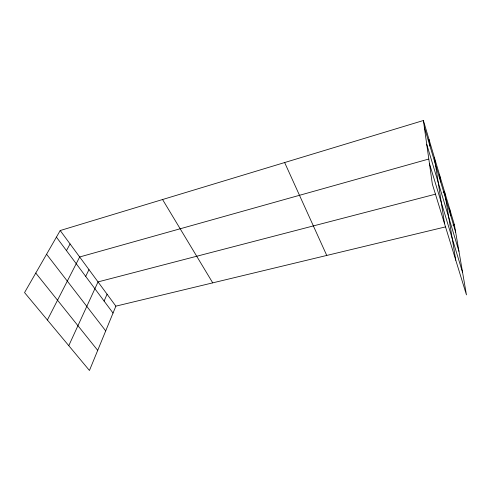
<?xml version="1.0" encoding="UTF-8"?>
<svg xmlns="http://www.w3.org/2000/svg" width="491" height="491" viewBox="0 0 491 491"><rect width="100%" height="100%" fill="white"/><g stroke="black" fill="none" stroke-linecap="round" stroke-linejoin="round"><path stroke-width="0.74" d="M445.595 226.867L115.87 306.151L89.448 370.484L24.55 292.587L60.203 230.537L423.383 120.516L454.378 224.755L466.45 294.876L432.344 184.094L423.383 120.516M104.098 301.069L107.075 294.201M68.777 345.67L98.022 281.908L435.726 194.111M85.692 276.396L88.975 269.62M47.388 319.997L79.665 256.977L428.533 159.102M66.463 250.619L70.078 243.953M443.109 192.196L444.582 191.809L455.783 260.236M452.917 225.105L454.378 224.755M35.769 273.057L97.709 350.378M46.577 254.246L105.712 330.885M56.41 237.135L113.04 313.049M60.203 230.537L115.87 306.151M162.564 199.53L212.732 282.859M284.645 162.546L326.754 255.443M429.465 163.669L462.614 272.585M426.74 144.354L458.95 251.306M424.31 127.095L455.648 232.114M449.566 208.577L450.787 215.837M439.568 174.943L440.685 181.977M434.369 157.464L444.558 223.755M428.974 139.334L429.975 146.079"/></g></svg>
